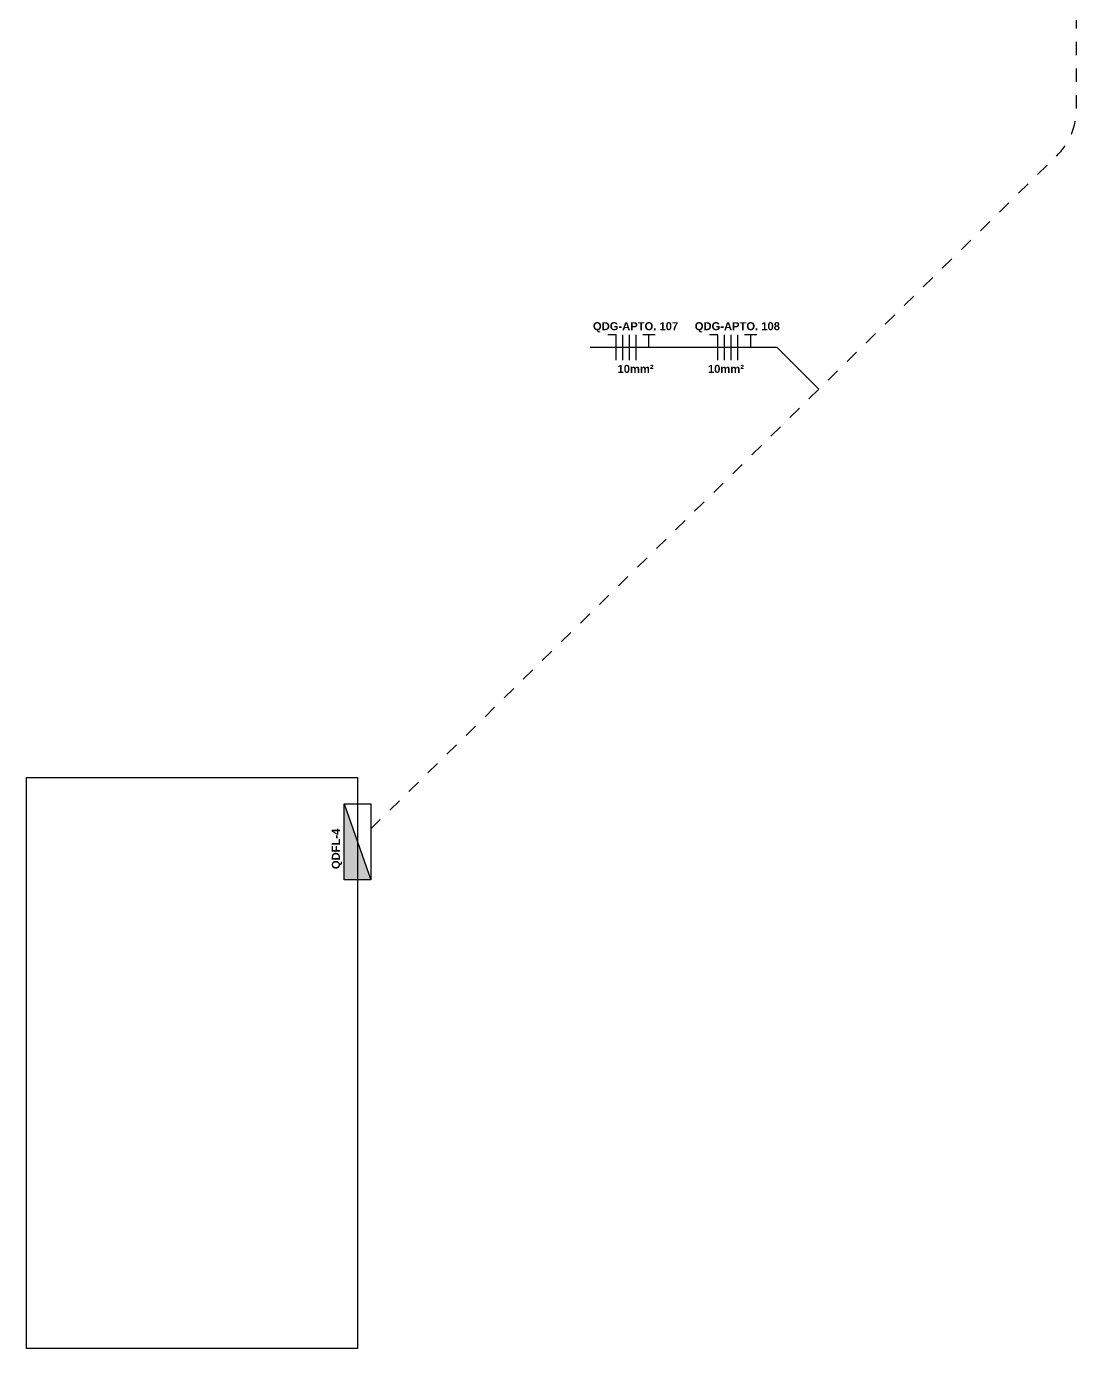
# Model space of a CAD drawing. Extents: x 1450 to 1868, y 82 to 351.
# Drawn here: x 1624.44 to 1632.31, y 145.36 to 155.27 of the extents above; entities that cross this region are included whole.
import ezdxf
from ezdxf.enums import TextEntityAlignment as Align

# ---------------------------------------------------------------- set-up
doc = ezdxf.new("R2010")
doc.units = 0
doc.header["$LTSCALE"] = 0.5
doc.linetypes.add('ELETRODUTO_PISO', pattern=[0.55, 0.4, -0.15])
doc.layers.get('0').update_dxf_attribs({"linetype": 'CONTINUOUS'})
for name, color, linetype in [('ELETRODUTO-PISO', 3, 'CONTINUOUS'), ('FIACAO', 7, 'CONTINUOUS'), ('INDICACAO_BIT_FIACAO', 7, 'CONTINUOUS'), ('INDICACAO_CIRCUITO', 2, 'CONTINUOUS'), ('LINHA_DE_CHAMADA', 7, 'CONTINUOUS'), ('QUADROS', 7, 'CONTINUOUS'), ('Texto', 1, 'CONTINUOUS')]:
    doc.layers.add(name, color=color, linetype=linetype)
doc.styles.add('Arial', font='arialbd.ttf', dxfattribs={"height": 100})

# ---------------------------------------------------------------- blocks, each defined once
blk = doc.blocks.new('*U1646', base_point=(608.67, 153.293))
for p, q in [((608.67, 153.483), (608.544, 153.483)), ((608.67, 153.103), (608.67, 153.483))]:
    blk.add_line(p, q)
blk = doc.blocks.new('*U1607', base_point=(576.818, 148.746))
blk.add_line((576.818, 148.556), (576.818, 148.936))
blk = doc.blocks.new('*U1687', base_point=(635.972, 148.746))
at = {"linetype": 'Continuous'}
for p, q in [((636.064, 148.936), (635.881, 148.936)), ((635.972, 148.746), (635.972, 148.936))]:
    blk.add_line(p, q, dxfattribs=at)
blk = doc.blocks.new('*U1690', base_point=(1511.04, 137.1474))
at = {"xscale": 0.4999999999999999, "yscale": 0.4999999999999999, "zscale": 0.4999999999999999}
for name, p in [('*U1646', (1510.8943, 137.1474)), ('*U1607', (1510.9443, 137.1474)), ('*U1607', (1510.9943, 137.1474)), ('*U1607', (1511.0443, 137.1474)), ('*U1687', (1511.14, 137.1474))]:
    blk.add_blockref(name, p, dxfattribs=at)
blk = doc.blocks.new('*U1689', base_point=(1510.0837, 136.2087))
at = {"xscale": 0.4999999999999999, "yscale": 0.4999999999999999, "zscale": 0.4999999999999999}
for name, p in [('*U1646', (1509.9379, 136.2087)), ('*U1607', (1509.9879, 136.2087)), ('*U1607', (1510.0379, 136.2087)), ('*U1607', (1510.0879, 136.2087)), ('*U1687', (1510.1837, 136.2087))]:
    blk.add_blockref(name, p, dxfattribs=at)
blk = doc.blocks.new('*U1142', base_point=(-29024.14, 33524.53))
at = {"linetype": 'ByBlock'}
blk.add_lwpolyline([(-29024.14, 33524.53), (-28510.34, 34028.8, 0.201348), (-28495.36, 34064.48), (-28495.36, 34283.17)], format="xyb", dxfattribs=at)
blk = doc.blocks.new('*U364', base_point=(-28495.64, 54861.11))
blk.add_hatch(color=256).paths.add_polyline_path([(-28467.14, 54851.11), (-28467.14, 54871.11), (-28524.14, 54851.11)])
blk.add_line((-28524.14, 54851.11), (-28467.14, 54871.11))
blk.add_lwpolyline([(-28524.14, 54851.11), (-28524.14, 54871.11), (-28467.14, 54871.11), (-28467.14, 54851.11)], close=True)

msp = doc.modelspace()

# ---------------------------------------------------------------- linework, layer by layer
msp.add_lwpolyline([(1624.4389, 149.6444), (1626.9189, 149.6444), (1626.9189, 145.3644), (1624.4389, 145.3644), (1624.4389, 149.6444)])
at = {"layer": 'LINHA_DE_CHAMADA'}
msp.add_lwpolyline([(1630.3765, 152.5553), (1630.0645, 152.8673), (1628.6614, 152.8673)], dxfattribs=at)

# ---------------------------------------------------------------- block references
at = {"layer": 'ELETRODUTO-PISO', "linetype": 'ELETRODUTO_PISO', "xscale": 0.01000000108748102, "yscale": 0.01000000108748102, "zscale": 0.01000000108748102}
msp.add_blockref('*U1142', (1627.0189, 149.26), dxfattribs=at)
at = {"layer": 'FIACAO'}
for name, p in [('*U1689', (1629.0026, 152.8673)), ('*U1690', (1629.7654, 152.8673))]:
    msp.add_blockref(name, p, dxfattribs=at)
at = {"layer": 'QUADROS', "xscale": 0.01000000108748102, "yscale": 0.01000000108748102, "zscale": 0.01000000108748102, "rotation": 269.9999999999995}
msp.add_blockref('*U364', (1626.9189, 149.1618), dxfattribs=at)

# ---------------------------------------------------------------- texts
at = {"layer": 'INDICACAO_BIT_FIACAO', "style": 'Arial'}
for p in [(1629.0026, 152.7373), (1629.68, 152.7373)]:
    msp.add_text('10mm²', height=0.06, dxfattribs=at).set_placement(p, align=Align.TOP_CENTER)
at = {"layer": 'INDICACAO_CIRCUITO', "style": 'Arial'}
for s, p in [('QDG-APTO. 107', (1629.0026, 152.9973)), ('QDG-APTO. 108', (1629.7654, 152.9973))]:
    msp.add_text(s, height=0.06, dxfattribs=at).set_placement(p, align=Align.CENTER)
at = {"layer": 'Texto', "style": 'Arial'}
msp.add_text('QDFL-4', height=0.06, rotation=90, dxfattribs=at).set_placement((1626.787, 148.9582))

doc.saveas('drawing.dxf')
